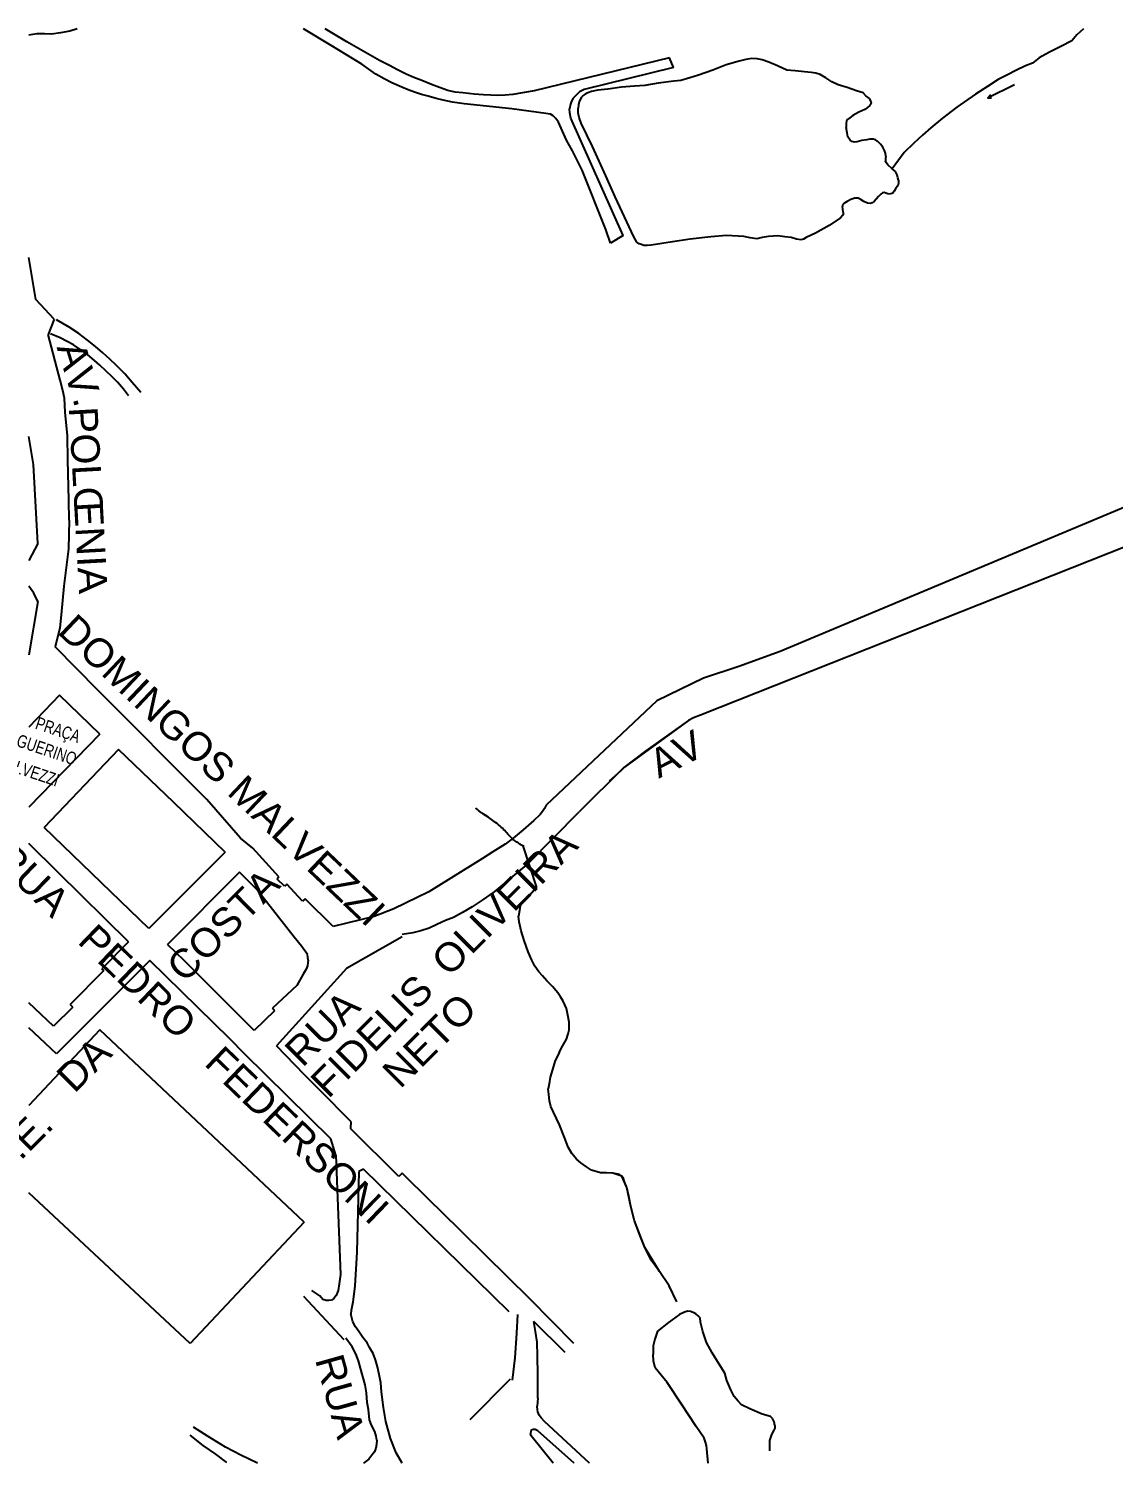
# Model space of a CAD drawing. Header units: millimetres. Extents: x 583 to 26013, y 350 to 21391.
# Drawn here: x 15091.2 to 15469.3, y 13384 to 13883.9 of the extents above; entities that cross this region are included whole.
import ezdxf
from ezdxf.enums import TextEntityAlignment as Align

# ---------------------------------------------------------------- set-up
doc = ezdxf.new("R2010")
doc.units = ezdxf.units.MM
for name, color, linetype in [('105-QUADRAS_ESTRADAS', 80, 'Continuous'), ('110-CERCA_DE_ARAME', 10, 'Continuous'), ('145-', 130, 'Continuous')]:
    doc.layers.add(name, color=color, linetype=linetype)
doc.styles.add('EU', font='arial.ttf', dxfattribs={"height": 10})

msp = doc.modelspace()

# ---------------------------------------------------------------- linework, layer by layer
at = {"color": 0, "linetype": 'Continuous'}
msp.add_line((15198.21551, 13491.40241), (15199.81551, 13449.80241), dxfattribs=at)
at = {"layer": '105-QUADRAS_ESTRADAS', "color": 0, "linetype": 'Continuous'}
for p, q in [((15196.61551, 13878.00241), (15186.91551, 13883.90241)), ((15202.11551, 13879.30241), (15194.51551, 13883.90241)), ((15207.31551, 13871.50241), (15196.61551, 13878.00241)), ((15213.51551, 13872.80241), (15202.11551, 13879.30241)), ((15216.91551, 13871.10241), (15213.51551, 13872.80241)), ((15314.51551, 13873.80241), (15267.41551, 13862.30241)), ((15315.91551, 13870.40241), (15314.51551, 13873.80241)), ((15212.21551, 13868.00241), (15207.31551, 13871.50241)), ((15215.11551, 13866.40241), (15212.21551, 13868.00241)), ((15219.71551, 13869.60241), (15216.91551, 13871.10241)), ((15222.71551, 13868.10241), (15219.71551, 13869.60241)), ((15225.41551, 13866.90241), (15222.71551, 13868.10241)), ((15315.91551, 13870.40241), (15284.81551, 13862.70241)), ((15217.71551, 13865.00241), (15215.11551, 13866.40241)), ((15221.21551, 13863.50241), (15217.71551, 13865.00241)), ((15223.41551, 13862.60241), (15221.21551, 13863.50241)), ((15225.71551, 13861.80241), (15223.41551, 13862.60241)), ((15228.21551, 13865.80241), (15225.41551, 13866.90241)), ((15231.61551, 13864.50241), (15228.21551, 13865.80241)), ((15234.41551, 13863.40241), (15231.61551, 13864.50241)), ((15237.31551, 13862.40241), (15234.41551, 13863.40241)), ((15239.81551, 13861.80241), (15237.31551, 13862.40241)), ((15267.41551, 13862.30241), (15259.91551, 13861.00241)), ((15284.81551, 13862.70241), (15283.21551, 13861.90241)), ((15228.11551, 13861.00241), (15225.71551, 13861.80241)), ((15230.41551, 13860.40241), (15228.11551, 13861.00241)), ((15233.21551, 13859.60241), (15230.41551, 13860.40241)), ((15235.61551, 13859.00241), (15233.21551, 13859.60241)), ((15238.91551, 13858.30241), (15235.61551, 13859.00241)), ((15243.01551, 13857.70241), (15238.91551, 13858.30241)), ((15242.51551, 13861.50241), (15239.81551, 13861.80241)), ((15246.41551, 13861.10241), (15242.51551, 13861.50241)), ((15259.61551, 13856.00241), (15243.01551, 13857.70241)), ((15249.71551, 13860.80241), (15246.41551, 13861.10241)), ((15252.31551, 13860.70241), (15249.71551, 13860.80241)), ((15254.61551, 13860.60241), (15252.31551, 13860.70241)), ((15257.31551, 13860.70241), (15254.61551, 13860.60241)), ((15259.91551, 13861.00241), (15257.31551, 13860.70241)), ((15280.01551, 13857.60241), (15279.71551, 13856.00241)), ((15280.41551, 13858.70241), (15280.01551, 13857.60241)), ((15281.01551, 13859.70241), (15280.41551, 13858.70241)), ((15282.11551, 13860.90241), (15281.01551, 13859.70241)), ((15283.21551, 13861.90241), (15282.11551, 13860.90241)), ((15271.41551, 13854.40241), (15259.61551, 13856.00241)), ((15273.11551, 13854.10241), (15271.41551, 13854.40241)), ((15274.01551, 13853.50241), (15273.11551, 13854.10241)), ((15274.91551, 13852.60241), (15274.01551, 13853.50241)), ((15275.81551, 13851.30241), (15274.91551, 13852.60241)), ((15279.81551, 13854.60241), (15279.71551, 13856.00241)), ((15280.11551, 13852.70241), (15279.81551, 13854.60241)), ((15298.41551, 13811.80241), (15280.11551, 13852.70241)), ((15278.61551, 13845.00241), (15275.81551, 13851.30241)), ((15280.71551, 13841.30241), (15278.61551, 13845.00241)), ((15284.11551, 13834.60241), (15280.71551, 13841.30241)), ((15292.41551, 13813.90241), (15284.11551, 13834.60241)), ((15294.01551, 13809.20241), (15292.41551, 13813.90241)), ((15298.41551, 13811.80241), (15294.01551, 13809.20241)), ((15105.31551, 13779.90241), (15100.91551, 13782.50241)), ((15102.11551, 13776.20241), (15098.81551, 13777.60241)), ((15108.61551, 13777.70241), (15105.31551, 13779.90241)), ((15111.61551, 13775.40241), (15108.61551, 13777.70241)), ((15104.61551, 13774.90241), (15102.11551, 13776.20241)), ((15106.81551, 13773.70241), (15104.61551, 13774.90241)), ((15109.31551, 13772.00241), (15106.81551, 13773.70241)), ((15114.41551, 13773.20241), (15111.61551, 13775.40241)), ((15117.01551, 13770.90241), (15114.41551, 13773.20241)), ((15111.81551, 13770.20241), (15109.31551, 13772.00241)), ((15114.11551, 13768.30241), (15111.81551, 13770.20241)), ((15116.01551, 13766.60241), (15114.11551, 13768.30241)), ((15119.61551, 13768.60241), (15117.01551, 13770.90241)), ((15121.71551, 13766.60241), (15119.61551, 13768.60241)), ((15118.11551, 13764.70241), (15116.01551, 13766.60241)), ((15120.31551, 13762.60241), (15118.11551, 13764.70241)), ((15122.11551, 13760.70241), (15120.31551, 13762.60241)), ((15124.71551, 13763.60241), (15121.71551, 13766.60241)), ((15127.21551, 13760.60241), (15124.71551, 13763.60241)), ((15124.21551, 13758.30241), (15122.11551, 13760.70241)), ((15126.01551, 13756.00241), (15124.21551, 13758.30241)), ((15130.21551, 13757.10241), (15127.21551, 13760.60241)), ((15091.21551, 13741.80241), (15091.21551, 13741.80241)), ((15492.81551, 13711.10241), (15325.31551, 13644.70241)), ((15091.21551, 13698.60241), (15091.21551, 13698.60241)), ((15091.21551, 13689.70241), (15091.21551, 13689.70241)), ((15092.91551, 13687.20241), (15091.21551, 13689.70241)), ((15094.31551, 13684.30241), (15091.21551, 13665.70241)), ((15094.31551, 13684.30241), (15092.91551, 13687.20241)), ((15091.21551, 13665.70241), (15091.21551, 13665.70241)), ((15153.31551, 13615.30241), (15115.31551, 13653.40241)), ((15101.91551, 13651.70241), (15091.21551, 13640.50241)), ((15115.91551, 13638.10241), (15101.91551, 13651.70241)), ((15321.21551, 13642.80241), (15298.82064, 13626.53704)), ((15321.21551, 13642.80241), (15319.51551, 13641.70241)), ((15322.91551, 13643.80241), (15321.21551, 13642.80241)), ((15325.31551, 13644.70241), (15322.91551, 13643.80241)), ((15091.21551, 13640.50241), (15091.21551, 13640.50241)), ((15115.91551, 13638.10241), (15091.21551, 13612.60241)), ((15319.51551, 13641.70241), (15306.31551, 13632.30241)), ((15122.51551, 13632.70241), (15096.61551, 13605.60241)), ((15141.81551, 13614.30241), (15122.51551, 13632.70241)), ((15306.31551, 13632.30241), (15298.61551, 13626.50241)), ((15298.61551, 13626.50241), (15283.06764, 13610.97504)), ((15295.50864, 13623.41104), (15293.56964, 13621.64604)), ((15297.58664, 13625.32904), (15295.50864, 13623.41104)), ((15298.82064, 13626.53704), (15297.58664, 13625.32904)), ((15091.21551, 13612.60241), (15091.21551, 13612.60241)), ((15159.61551, 13597.00241), (15141.81551, 13614.30241)), ((15165.01551, 13601.80241), (15153.31551, 13615.30241)), ((15271.51551, 13613.30241), (15271.01551, 13612.20241)), ((15267.21551, 13608.00241), (15263.51551, 13604.70241)), ((15265.41551, 13593.10241), (15283.06764, 13610.97504)), ((15269.41551, 13610.10241), (15267.21551, 13608.00241)), ((15270.31551, 13611.10241), (15269.41551, 13610.10241)), ((15271.01551, 13612.20241), (15270.31551, 13611.10241)), ((15133.01551, 13570.30241), (15096.61551, 13605.60241)), ((15263.51551, 13604.70241), (15260.11551, 13601.80241)), ((15091.21551, 13600.00241), (15091.21551, 13600.00241)), ((15101.41551, 13589.90241), (15091.21551, 13600.00241)), ((15169.31551, 13598.40241), (15165.01551, 13601.80241)), ((15178.41551, 13588.40241), (15169.31551, 13598.40241)), ((15257.21551, 13599.70241), (15253.01551, 13597.10241)), ((15260.11551, 13601.80241), (15257.21551, 13599.70241)), ((15159.61551, 13597.00241), (15133.01551, 13570.30241)), ((15249.41551, 13594.70241), (15230.71551, 13583.10241)), ((15253.01551, 13597.10241), (15249.41551, 13594.70241)), ((15265.41551, 13593.10241), (15253.41551, 13583.10241)), ((15126.01551, 13565.70241), (15101.41551, 13589.90241)), ((15164.71551, 13590.00241), (15139.51551, 13564.80241)), ((15170.71551, 13584.00241), (15164.71551, 13590.00241)), ((15178.41551, 13588.40241), (15177.81551, 13587.60241)), ((15180.31551, 13585.10241), (15177.81551, 13587.60241)), ((15183.71551, 13567.30241), (15170.71551, 13584.00241)), ((15181.11551, 13585.80241), (15180.31551, 13585.10241)), ((15186.61551, 13579.90241), (15181.11551, 13585.80241)), ((15253.41551, 13583.10241), (15249.21551, 13580.20241)), ((15187.51551, 13580.70241), (15186.61551, 13579.90241)), ((15197.31551, 13571.10241), (15187.51551, 13580.70241)), ((15245.81551, 13577.90241), (15242.41551, 13575.90241)), ((15249.21551, 13580.20241), (15245.81551, 13577.90241)), ((15236.51551, 13573.10241), (15233.41551, 13571.70241)), ((15239.31551, 13574.20241), (15236.51551, 13573.10241)), ((15242.41551, 13575.90241), (15239.31551, 13574.20241)), ((15186.21551, 13564.20241), (15183.71551, 13567.30241)), ((15221.31551, 13567.40241), (15202.01551, 13556.40241)), ((15225.11551, 13568.90241), (15221.31551, 13568.30241)), ((15227.81551, 13569.60241), (15225.11551, 13568.90241)), ((15230.81551, 13570.50241), (15227.81551, 13569.60241)), ((15233.41551, 13571.70241), (15230.81551, 13570.50241)), ((15126.01551, 13565.70241), (15116.61551, 13556.30241)), ((15145.31551, 13559.20241), (15139.51551, 13564.80241)), ((15188.41551, 13561.30241), (15186.21551, 13564.20241)), ((15133.41551, 13559.20241), (15120.71551, 13546.50241)), ((15161.31551, 13531.90241), (15133.41551, 13559.20241)), ((15153.81551, 13550.70241), (15145.31551, 13559.20241)), ((15188.31551, 13557.30241), (15187.91551, 13556.20241)), ((15188.51551, 13558.50241), (15188.31551, 13557.30241)), ((15188.51551, 13560.40241), (15188.41551, 13561.30241)), ((15188.61551, 13559.30241), (15188.51551, 13560.40241)), ((15188.61551, 13559.30241), (15188.51551, 13558.50241)), ((15117.31551, 13555.70241), (15105.61551, 13543.90241)), ((15117.31551, 13555.70241), (15116.61551, 13556.30241)), ((15202.01551, 13556.40241), (15177.51551, 13529.50241)), ((15186.81551, 13554.40241), (15184.61551, 13550.50241)), ((15187.91551, 13556.20241), (15186.81551, 13554.40241)), ((15169.81551, 13534.80241), (15153.81551, 13550.70241)), ((15184.61551, 13550.50241), (15176.11551, 13542.60241)), ((15091.21551, 13544.50241), (15091.21551, 13544.50241)), ((15099.81551, 13536.30241), (15091.21551, 13544.50241)), ((15106.51551, 13543.00241), (15099.81551, 13536.30241)), ((15118.51551, 13544.30241), (15100.91551, 13526.70241)), ((15106.51551, 13543.00241), (15105.61551, 13543.90241)), ((15120.71551, 13546.50241), (15118.51551, 13544.30241)), ((15176.81551, 13541.70241), (15176.11551, 13542.60241)), ((15176.81551, 13541.70241), (15169.81551, 13534.80241)), ((15095.01551, 13532.20241), (15091.21551, 13535.80241)), ((15100.91551, 13526.70241), (15095.01551, 13532.20241)), ((15166.41551, 13526.70241), (15161.31551, 13531.90241)), ((15187.31551, 13519.40241), (15177.51551, 13529.50241)), ((15192.61551, 13514.00241), (15187.31551, 13519.40241)), ((15203.41551, 13503.10241), (15192.61551, 13514.00241)), ((15203.41551, 13503.10241), (15203.31551, 13500.70241)), ((15220.21551, 13483.90241), (15203.31551, 13500.70241)), ((15206.31551, 13485.70241), (15205.51551, 13457.60241)), ((15207.91551, 13486.50241), (15206.31551, 13485.70241)), ((15258.71551, 13436.80241), (15207.91551, 13486.50241)), ((15221.41551, 13485.10241), (15220.21551, 13483.90241)), ((15231.31551, 13475.20241), (15221.41551, 13485.10241)), ((15234.81551, 13471.90241), (15231.31551, 13475.20241)), ((15265.91551, 13441.30241), (15234.81551, 13471.90241)), ((15205.51551, 13457.60241), (15204.81551, 13445.80241)), ((15199.81551, 13449.80241), (15199.41551, 13446.50241)), ((15192.61551, 13442.40241), (15189.91551, 13444.20241)), ((15193.71551, 13441.10241), (15192.61551, 13442.40241)), ((15198.31551, 13442.50241), (15197.51551, 13441.40241)), ((15199.01551, 13444.20241), (15198.31551, 13442.50241)), ((15199.41551, 13446.50241), (15199.01551, 13444.20241)), ((15204.81551, 13445.80241), (15204.21551, 13440.20241)), ((15201.11551, 13427.00241), (15187.11551, 13442.10241)), ((15194.91551, 13440.70241), (15193.71551, 13441.10241)), ((15195.81551, 13440.70241), (15194.91551, 13440.70241)), ((15196.71551, 13440.90241), (15195.81551, 13440.70241)), ((15197.51551, 13441.40241), (15196.71551, 13440.90241)), ((15203.81551, 13438.40241), (15203.61551, 13437.20241)), ((15204.21551, 13440.20241), (15203.81551, 13438.40241)), ((15281.21551, 13425.80241), (15265.91551, 13441.30241)), ((15203.61551, 13437.20241), (15203.51551, 13436.10241)), ((15203.81551, 13434.70241), (15203.51551, 13436.10241)), ((15204.21551, 13433.30241), (15203.81551, 13434.70241)), ((15205.11551, 13431.60241), (15204.21551, 13433.30241)), ((15261.61551, 13435.90241), (15261.21551, 13429.30241)), ((15267.81551, 13429.90241), (15267.21551, 13433.40241)), ((15278.21551, 13422.60241), (15267.21551, 13433.40241)), ((15203.91551, 13424.60241), (15201.71551, 13427.60241)), ((15206.21551, 13429.90241), (15205.11551, 13431.60241)), ((15207.61551, 13427.80241), (15206.21551, 13429.90241)), ((15209.11551, 13426.00241), (15207.61551, 13427.80241)), ((15261.21551, 13429.30241), (15260.61551, 13420.70241)), ((15268.41551, 13426.20241), (15267.81551, 13429.90241)), ((15205.21551, 13422.10241), (15203.91551, 13424.60241)), ((15210.01551, 13424.30241), (15209.11551, 13426.00241)), ((15211.21551, 13422.30241), (15210.01551, 13424.30241)), ((15268.51551, 13421.30241), (15268.41551, 13426.20241)), ((15206.11551, 13419.70241), (15205.21551, 13422.10241)), ((15206.81551, 13417.20241), (15206.11551, 13419.70241)), ((15212.11551, 13420.10241), (15211.21551, 13422.30241)), ((15212.81551, 13417.60241), (15212.11551, 13420.10241)), ((15213.31551, 13415.00241), (15212.81551, 13417.60241)), ((15260.61551, 13420.70241), (15259.71551, 13413.00241)), ((15268.61551, 13414.90241), (15268.51551, 13421.30241)), ((15207.61551, 13414.30241), (15206.81551, 13417.20241)), ((15208.51551, 13411.40241), (15207.61551, 13414.30241)), ((15213.91551, 13412.00241), (15213.31551, 13415.00241)), ((15259.01551, 13413.30241), (15244.91551, 13399.20241)), ((15268.61551, 13406.70241), (15268.61551, 13414.90241)), ((15208.91551, 13408.50241), (15208.51551, 13411.40241)), ((15209.21551, 13405.20241), (15208.91551, 13408.50241)), ((15214.21551, 13408.90241), (15213.91551, 13412.00241)), ((15214.91551, 13403.50241), (15214.21551, 13408.90241)), ((15209.61551, 13402.80241), (15209.21551, 13405.20241)), ((15210.01551, 13399.10241), (15209.61551, 13402.80241)), ((15215.71551, 13398.60241), (15214.91551, 13403.50241)), ((15268.61551, 13406.70241), (15268.41551, 13403.90241)), ((15268.51551, 13402.60241), (15268.41551, 13403.90241)), ((15268.61551, 13401.90241), (15268.51551, 13402.60241)), ((15210.71551, 13397.30241), (15210.01551, 13399.10241)), ((15217.31551, 13392.60241), (15215.71551, 13398.60241)), ((15269.11551, 13400.80241), (15268.61551, 13401.90241)), ((15269.81551, 13399.80241), (15269.11551, 13400.80241)), ((15271.01551, 13398.60241), (15269.81551, 13399.80241)), ((15286.71551, 13384.00241), (15271.01551, 13398.60241)), ((15152.01551, 13390.20241), (15147.41551, 13393.80241)), ((15153.71551, 13393.30241), (15148.61551, 13396.60241)), ((15159.81551, 13389.60241), (15153.71551, 13393.30241)), ((15211.81551, 13395.10241), (15210.71551, 13397.30241)), ((15212.31551, 13393.50241), (15211.81551, 13395.10241)), ((15212.51551, 13392.10241), (15212.31551, 13393.50241)), ((15219.31551, 13387.70241), (15217.31551, 13392.60241)), ((15266.21551, 13395.20241), (15266.11551, 13394.40241)), ((15266.31551, 13393.60241), (15266.11551, 13394.40241)), ((15266.41551, 13395.60241), (15266.21551, 13395.20241)), ((15274.01551, 13384.00241), (15266.31551, 13393.60241)), ((15267.01551, 13395.80241), (15266.41551, 13395.60241)), ((15267.71551, 13395.80241), (15267.01551, 13395.80241)), ((15268.61551, 13395.30241), (15267.71551, 13395.80241)), ((15281.31551, 13384.00241), (15268.61551, 13395.30241)), ((15156.41551, 13387.20241), (15152.01551, 13390.20241)), ((15165.11551, 13386.80241), (15159.81551, 13389.60241)), ((15211.71551, 13388.00241), (15210.81551, 13386.80241)), ((15212.21551, 13389.30241), (15211.71551, 13388.00241)), ((15212.41551, 13390.60241), (15212.21551, 13389.30241)), ((15212.51551, 13392.10241), (15212.41551, 13390.60241)), ((15221.41551, 13384.00241), (15219.31551, 13387.70241)), ((15160.21551, 13384.30241), (15156.41551, 13387.20241)), ((15161.31551, 13384.00241), (15161.31551, 13384.00241)), ((15170.91551, 13384.00241), (15165.11551, 13386.80241)), ((15170.91551, 13384.00241), (15170.91551, 13384.00241)), ((15209.71551, 13385.40241), (15207.91551, 13384.00241)), ((15207.91551, 13384.00241), (15207.91551, 13384.00241)), ((15210.81551, 13386.80241), (15209.71551, 13385.40241)), ((15221.41551, 13384.00241), (15221.41551, 13384.00241)), ((15274.01551, 13384.00241), (15274.01551, 13384.00241)), ((15281.31551, 13384.00241), (15281.31551, 13384.00241)), ((15286.71551, 13384.00241), (15286.71551, 13384.00241))]:
    msp.add_line(p, q, dxfattribs=at)
at = {"layer": '110-CERCA_DE_ARAME', "color": 0, "linetype": 'Continuous'}
for p, q in [((15091.21551, 13804.20241), (15091.21551, 13804.20241)), ((15093.71551, 13789.50241), (15091.21551, 13804.20241)), ((15100.01551, 13782.70241), (15093.71551, 13789.50241)), ((15100.01551, 13782.70241), (15098.01551, 13777.30241)), ((15102.11551, 13761.40241), (15098.01551, 13777.30241)), ((15103.11551, 13757.80241), (15102.11551, 13761.40241)), ((15103.61551, 13755.10241), (15103.11551, 13757.80241)), ((15103.91551, 13750.30241), (15103.61551, 13755.10241)), ((15104.71551, 13742.00241), (15103.91551, 13750.30241)), ((15092.21551, 13735.50241), (15091.21551, 13741.80241)), ((15104.81551, 13733.70241), (15104.71551, 13742.00241)), ((15092.81551, 13732.00241), (15092.21551, 13735.50241)), ((15105.11551, 13719.60241), (15104.81551, 13733.70241)), ((15094.31551, 13704.50241), (15092.81551, 13732.00241)), ((15492.61551, 13725.30241), (15353.11551, 13666.90241)), ((15105.31551, 13712.60241), (15105.11551, 13719.60241)), ((15105.31551, 13712.60241), (15105.01551, 13702.60241)), ((15094.31551, 13704.50241), (15091.21551, 13698.60241)), ((15105.01551, 13702.60241), (15103.41551, 13689.70241)), ((15103.41551, 13689.70241), (15102.51551, 13679.70241)), ((15102.51551, 13679.70241), (15102.01551, 13675.10241)), ((15102.01551, 13675.10241), (15100.41551, 13668.50241)), ((15115.31551, 13653.40241), (15100.41551, 13668.50241)), ((15353.11551, 13666.90241), (15338.71551, 13661.70241)), ((15326.41551, 13657.60241), (15310.11551, 13649.70241)), ((15338.71551, 13661.70241), (15326.41551, 13657.60241)), ((15310.11551, 13649.70241), (15271.51551, 13613.30241)), ((15230.71551, 13583.10241), (15218.41551, 13577.20241)), ((15211.61551, 13574.50241), (15197.31551, 13571.10241)), ((15218.41551, 13577.20241), (15211.61551, 13574.50241)), ((15116.01551, 13535.00241), (15091.21551, 13508.70241)), ((15187.21551, 13468.00241), (15116.01551, 13535.00241)), ((15196.51551, 13497.10241), (15166.41551, 13526.70241)), ((15091.21551, 13508.70241), (15091.21551, 13508.70241)), ((15198.21551, 13491.40241), (15196.51551, 13497.10241)), ((15091.21551, 13478.20241), (15091.21551, 13478.20241)), ((15147.51551, 13425.70241), (15091.21551, 13478.20241)), ((15187.21551, 13468.00241), (15147.51551, 13425.70241))]:
    msp.add_line(p, q, dxfattribs=at)
at = {"layer": '145-', "color": 0, "linetype": 'Continuous'}
for p, q in [((15102.31551, 13882.40241), (15099.11551, 13882.00241)), ((15105.51551, 13883.00241), (15102.31551, 13882.40241)), ((15108.11551, 13883.90241), (15105.51551, 13883.00241)), ((15458.91551, 13883.90241), (15456.61551, 13881.80241)), ((15094.01551, 13882.10241), (15091.21551, 13881.60241)), ((15096.71551, 13882.10241), (15094.01551, 13882.10241)), ((15099.11551, 13882.00241), (15096.71551, 13882.10241)), ((15451.01551, 13877.70241), (15447.01551, 13875.70241)), ((15454.81551, 13879.70241), (15451.01551, 13877.70241)), ((15456.61551, 13881.80241), (15454.81551, 13879.70241)), ((15338.81551, 13872.60241), (15334.31551, 13871.30241)), ((15341.21551, 13873.20241), (15338.81551, 13872.60241)), ((15343.31551, 13873.50241), (15341.21551, 13873.20241)), ((15345.11551, 13873.40241), (15343.31551, 13873.50241)), ((15346.91551, 13873.00241), (15345.11551, 13873.40241)), ((15349.21551, 13872.20241), (15346.91551, 13873.00241)), ((15443.41551, 13873.80241), (15441.11551, 13871.90241)), ((15447.01551, 13875.70241), (15443.41551, 13873.80241)), ((15324.71551, 13867.70241), (15321.61551, 13866.80241)), ((15329.71551, 13869.50241), (15324.71551, 13867.70241)), ((15334.31551, 13871.30241), (15329.71551, 13869.50241)), ((15352.21551, 13870.90241), (15349.21551, 13872.20241)), ((15355.51551, 13869.50241), (15352.21551, 13870.90241)), ((15358.41551, 13869.20241), (15355.51551, 13869.50241)), ((15361.61551, 13868.90241), (15358.41551, 13869.20241)), ((15363.91551, 13868.60241), (15361.61551, 13868.90241)), ((15365.61551, 13868.40241), (15363.91551, 13868.60241)), ((15367.11551, 13867.90241), (15365.61551, 13868.40241)), ((15369.11551, 13866.80241), (15367.11551, 13867.90241)), ((15432.11551, 13867.70241), (15429.11551, 13866.20241)), ((15435.51551, 13869.40241), (15432.11551, 13867.70241)), ((15438.61551, 13871.00241), (15435.51551, 13869.40241)), ((15441.11551, 13871.90241), (15438.61551, 13871.00241)), ((15289.61551, 13862.50241), (15287.31551, 13862.00241)), ((15293.11551, 13862.80241), (15289.61551, 13862.50241)), ((15297.81551, 13863.50241), (15293.11551, 13862.80241)), ((15302.31551, 13863.90241), (15297.81551, 13863.50241)), ((15306.01551, 13864.10241), (15302.31551, 13863.90241)), ((15310.61551, 13864.90241), (15306.01551, 13864.10241)), ((15316.01551, 13865.60241), (15310.61551, 13864.90241)), ((15318.51551, 13865.90241), (15316.01551, 13865.60241)), ((15321.61551, 13866.80241), (15318.51551, 13865.90241)), ((15371.11551, 13865.40241), (15369.11551, 13866.80241)), ((15373.31551, 13864.30241), (15371.11551, 13865.40241)), ((15376.51551, 13863.40241), (15373.31551, 13864.30241)), ((15379.71551, 13862.20241), (15376.51551, 13863.40241)), ((15425.41551, 13863.80241), (15421.21551, 13861.10241)), ((15429.11551, 13866.20241), (15425.41551, 13863.80241)), ((15434.81551, 13864.30241), (15425.41551, 13859.70241)), ((15282.81551, 13857.40241), (15282.71551, 13856.20241)), ((15283.01551, 13858.40241), (15282.81551, 13857.40241)), ((15283.41551, 13859.20241), (15283.01551, 13858.40241)), ((15283.91551, 13860.00241), (15283.41551, 13859.20241)), ((15284.41551, 13860.60241), (15283.91551, 13860.00241)), ((15285.21551, 13861.10241), (15284.41551, 13860.60241)), ((15286.11551, 13861.60241), (15285.21551, 13861.10241)), ((15287.31551, 13862.00241), (15286.11551, 13861.60241)), ((15382.01551, 13861.50241), (15379.71551, 13862.20241)), ((15383.01551, 13860.50241), (15382.01551, 13861.50241)), ((15384.31551, 13859.60241), (15383.01551, 13860.50241)), ((15384.71551, 13858.80241), (15384.31551, 13859.60241)), ((15384.71551, 13857.60241), (15384.41551, 13857.10241)), ((15384.81551, 13858.20241), (15384.71551, 13858.80241)), ((15384.81551, 13858.20241), (15384.71551, 13857.60241)), ((15421.21551, 13861.10241), (15414.71551, 13856.50241)), ((15426.41551, 13860.90241), (15425.41551, 13859.70241)), ((15426.81551, 13859.70241), (15425.41551, 13859.70241)), ((15282.71551, 13854.60241), (15282.71551, 13856.20241)), ((15283.01551, 13852.90241), (15282.71551, 13854.60241)), ((15283.71551, 13851.00241), (15283.01551, 13852.90241)), ((15377.41551, 13852.80241), (15376.61551, 13852.20241)), ((15378.41551, 13853.70241), (15377.41551, 13852.80241)), ((15380.61551, 13854.80241), (15378.41551, 13853.70241)), ((15382.61551, 13855.70241), (15380.61551, 13854.80241)), ((15383.61551, 13856.40241), (15382.61551, 13855.70241)), ((15384.41551, 13857.10241), (15383.61551, 13856.40241)), ((15409.71551, 13852.70241), (15405.61551, 13849.30241)), ((15414.71551, 13856.50241), (15409.71551, 13852.70241)), ((15287.71551, 13842.90241), (15283.71551, 13851.00241)), ((15376.21551, 13851.80241), (15376.11551, 13850.90241)), ((15376.11551, 13850.90241), (15376.11551, 13849.50241)), ((15376.51551, 13847.60241), (15376.11551, 13849.50241)), ((15376.61551, 13852.20241), (15376.21551, 13851.80241)), ((15376.71551, 13846.20241), (15376.51551, 13847.60241)), ((15405.61551, 13849.30241), (15402.71551, 13846.80241)), ((15292.41551, 13832.60241), (15287.71551, 13842.90241)), ((15377.51551, 13845.10241), (15376.71551, 13846.20241)), ((15378.11551, 13844.60241), (15377.51551, 13845.10241)), ((15378.91551, 13844.40241), (15378.11551, 13844.60241)), ((15380.01551, 13844.50241), (15378.91551, 13844.40241)), ((15381.61551, 13844.90241), (15380.01551, 13844.50241)), ((15383.31551, 13845.20241), (15381.61551, 13844.90241)), ((15384.41551, 13845.40241), (15383.31551, 13845.20241)), ((15385.51551, 13845.40241), (15384.41551, 13845.40241)), ((15386.41551, 13845.20241), (15385.51551, 13845.40241)), ((15387.21551, 13844.60241), (15386.41551, 13845.20241)), ((15388.11551, 13843.70241), (15387.21551, 13844.60241)), ((15388.91551, 13842.60241), (15388.11551, 13843.70241)), ((15389.51551, 13841.50241), (15388.91551, 13842.60241)), ((15399.71551, 13844.00241), (15396.31551, 13840.80241)), ((15402.71551, 13846.80241), (15399.71551, 13844.00241)), ((15389.81551, 13840.50241), (15389.51551, 13841.50241)), ((15390.01551, 13839.50241), (15389.81551, 13840.50241)), ((15390.01551, 13839.50241), (15389.91551, 13838.70241)), ((15389.91551, 13838.70241), (15389.91551, 13837.80241)), ((15390.11551, 13837.30241), (15389.91551, 13837.80241)), ((15390.61551, 13836.50241), (15390.11551, 13837.30241)), ((15396.31551, 13840.80241), (15392.21551, 13835.10241)), ((15295.61551, 13825.30241), (15292.41551, 13832.60241)), ((15392.21551, 13835.10241), (15390.61551, 13836.50241)), ((15393.31551, 13834.10241), (15392.21551, 13835.10241)), ((15393.91551, 13833.00241), (15393.31551, 13834.10241)), ((15394.21551, 13831.90241), (15393.91551, 13833.00241)), ((15392.91551, 13827.30241), (15392.41551, 13826.60241)), ((15393.41551, 13828.30241), (15392.91551, 13827.30241)), ((15394.11551, 13829.20241), (15393.41551, 13828.30241)), ((15394.41551, 13830.10241), (15394.11551, 13829.20241)), ((15394.41551, 13831.10241), (15394.21551, 13831.90241)), ((15394.41551, 13831.10241), (15394.41551, 13830.10241)), ((15302.11551, 13811.40241), (15295.61551, 13825.30241)), ((15374.91551, 13822.50241), (15374.81551, 13821.90241)), ((15375.31551, 13823.00241), (15374.91551, 13822.50241)), ((15376.51551, 13823.70241), (15375.31551, 13823.00241)), ((15377.81551, 13824.40241), (15376.51551, 13823.70241)), ((15379.21551, 13824.80241), (15377.81551, 13824.40241)), ((15380.31551, 13824.80241), (15379.21551, 13824.80241)), ((15381.01551, 13824.50241), (15380.31551, 13824.80241)), ((15382.31551, 13823.70241), (15381.01551, 13824.50241)), ((15383.61551, 13823.10241), (15382.31551, 13823.70241)), ((15384.61551, 13823.00241), (15383.61551, 13823.10241)), ((15385.21551, 13823.20241), (15384.61551, 13823.00241)), ((15385.91551, 13823.70241), (15385.21551, 13823.20241)), ((15387.41551, 13825.40241), (15385.91551, 13823.70241)), ((15388.21551, 13826.20241), (15387.41551, 13825.40241)), ((15388.81551, 13826.70241), (15388.21551, 13826.20241)), ((15389.41551, 13826.80241), (15388.81551, 13826.70241)), ((15390.01551, 13826.60241), (15389.41551, 13826.80241)), ((15390.61551, 13826.30241), (15390.01551, 13826.60241)), ((15391.21551, 13826.20241), (15390.61551, 13826.30241)), ((15391.71551, 13826.30241), (15391.21551, 13826.20241)), ((15392.41551, 13826.60241), (15391.71551, 13826.30241)), ((15374.21551, 13818.00241), (15370.21551, 13815.30241)), ((15375.01551, 13818.90241), (15374.21551, 13818.00241)), ((15375.01551, 13821.00241), (15374.81551, 13821.90241)), ((15375.11551, 13820.10241), (15375.01551, 13821.00241)), ((15375.21551, 13819.60241), (15375.01551, 13818.90241)), ((15375.21551, 13819.60241), (15375.11551, 13820.10241)), ((15365.41551, 13812.60241), (15362.21551, 13811.10241)), ((15370.21551, 13815.30241), (15365.41551, 13812.60241)), ((15303.11551, 13809.50241), (15302.11551, 13811.40241)), ((15304.01551, 13808.90241), (15303.11551, 13809.50241)), ((15304.81551, 13808.70241), (15304.01551, 13808.90241)), ((15305.61551, 13808.30241), (15304.81551, 13808.70241)), ((15306.81551, 13808.30241), (15305.61551, 13808.30241)), ((15308.21551, 13808.50241), (15306.81551, 13808.30241)), ((15315.61551, 13809.60241), (15308.21551, 13808.50241)), ((15321.71551, 13810.60241), (15315.61551, 13809.60241)), ((15329.01551, 13811.40241), (15321.71551, 13810.60241)), ((15334.41551, 13811.80241), (15329.01551, 13811.40241)), ((15340.41551, 13811.50241), (15334.41551, 13811.80241)), ((15342.71551, 13811.00241), (15340.41551, 13811.50241)), ((15345.01551, 13810.70241), (15342.71551, 13811.00241)), ((15346.81551, 13811.10241), (15345.01551, 13810.70241)), ((15349.11551, 13811.50241), (15346.81551, 13811.10241)), ((15352.31551, 13811.70241), (15349.11551, 13811.50241)), ((15354.81551, 13811.40241), (15352.31551, 13811.70241)), ((15356.91551, 13811.10241), (15354.81551, 13811.40241)), ((15358.81551, 13810.60241), (15356.91551, 13811.10241)), ((15360.31551, 13810.30241), (15358.81551, 13810.60241)), ((15361.31551, 13810.60241), (15360.31551, 13810.30241)), ((15362.21551, 13811.10241), (15361.31551, 13810.60241)), ((15247.57816, 13611.84316), (15247.07382, 13612.31372)), ((15248.51697, 13610.93727), (15247.07382, 13612.31372)), ((15248.01517, 13611.45574), (15247.57816, 13611.84316)), ((15248.39439, 13611.13938), (15248.01517, 13611.45574)), ((15248.72538, 13610.88197), (15248.39439, 13611.13938)), ((15249.01767, 13610.67141), (15248.72538, 13610.88197)), ((15249.28082, 13610.49561), (15249.01767, 13610.67141)), ((15249.52436, 13610.34247), (15249.28082, 13610.49561)), ((15249.75784, 13610.19989), (15249.52436, 13610.34247)), ((15249.99016, 13610.05712), (15249.75784, 13610.19989)), ((15251.60003, 13609.03647), (15249.76331, 13610.21628)), ((15250.22753, 13609.90878), (15249.99016, 13610.05712)), ((15250.47554, 13609.75084), (15250.22753, 13609.90878)), ((15250.73975, 13609.57927), (15250.47554, 13609.75084)), ((15251.02574, 13609.39002), (15250.73975, 13609.57927)), ((15251.33909, 13609.17908), (15251.02574, 13609.39002)), ((15251.68537, 13608.94241), (15251.33909, 13609.17908)), ((15252.07014, 13608.67597), (15251.68537, 13608.94241)), ((15252.49644, 13608.37714), (15252.07014, 13608.67597)), ((15252.95707, 13608.04886), (15252.49644, 13608.37714)), ((15253.4423, 13607.69549), (15252.95707, 13608.04886)), ((15253.94239, 13607.32138), (15253.4423, 13607.69549)), ((15254.44761, 13606.93088), (15253.94239, 13607.32138)), ((15254.94822, 13606.52835), (15254.44761, 13606.93088)), ((15255.43447, 13606.11814), (15254.94822, 13606.52835)), ((15255.89664, 13605.7046), (15255.43447, 13606.11814)), ((15256.32764, 13605.29151), (15255.89664, 13605.7046)), ((15256.73096, 13604.88034), (15256.32764, 13605.29151)), ((15257.11275, 13604.47198), (15256.73096, 13604.88034)), ((15257.47918, 13604.06734), (15257.11275, 13604.47198)), ((15257.83638, 13603.66731), (15257.47918, 13604.06734)), ((15258.1905, 13603.27278), (15257.83638, 13603.66731)), ((15258.5477, 13602.88465), (15258.1905, 13603.27278)), ((15258.91412, 13602.50382), (15258.5477, 13602.88465)), ((15259.29449, 13602.13134), (15258.91412, 13602.50382)), ((15259.68779, 13601.76883), (15259.29449, 13602.13134)), ((15260.0916, 13601.41811), (15259.68779, 13601.76883)), ((15260.50349, 13601.08096), (15260.0916, 13601.41811)), ((15260.92101, 13600.75916), (15260.50349, 13601.08096)), ((15261.34173, 13600.45452), (15260.92101, 13600.75916)), ((15261.76322, 13600.16883), (15261.34173, 13600.45452)), ((15262.18305, 13599.90388), (15261.76322, 13600.16883)), ((15262.59957, 13599.66033), (15262.18305, 13599.90388)), ((15263.01435, 13599.43435), (15262.59957, 13599.66033)), ((15263.42973, 13599.22099), (15263.01435, 13599.43435)), ((15263.42973, 13599.22099), (15268.21551, 13584.60241)), ((15263.84808, 13599.01527), (15263.42973, 13599.22099)), ((15268.21551, 13584.60241), (15265.81551, 13582.00241)), ((15262.51551, 13578.30241), (15262.21551, 13576.60241)), ((15263.11551, 13579.50241), (15262.51551, 13578.30241)), ((15264.11551, 13580.70241), (15263.11551, 13579.50241)), ((15265.81551, 13582.00241), (15264.11551, 13580.70241)), ((15262.21551, 13576.60241), (15261.91551, 13574.60241)), ((15262.11551, 13572.70241), (15261.91551, 13574.60241)), ((15262.81551, 13569.60241), (15262.11551, 13572.70241)), ((15263.91551, 13566.20241), (15262.81551, 13569.60241)), ((15265.31551, 13562.20241), (15263.91551, 13566.20241)), ((15266.51551, 13559.30241), (15265.31551, 13562.20241)), ((15267.61551, 13557.20241), (15266.51551, 13559.30241)), ((15269.01551, 13555.20241), (15267.61551, 13557.20241)), ((15270.31551, 13553.90241), (15269.01551, 13555.20241)), ((15271.81551, 13552.10241), (15270.31551, 13553.90241)), ((15273.71551, 13550.20241), (15271.81551, 13552.10241)), ((15275.61551, 13547.90241), (15273.71551, 13550.20241)), ((15276.61551, 13546.50241), (15275.61551, 13547.90241)), ((15277.51551, 13545.00241), (15276.61551, 13546.50241)), ((15278.61551, 13542.50241), (15277.51551, 13545.00241)), ((15279.11551, 13540.10241), (15278.61551, 13542.50241)), ((15279.61551, 13537.70241), (15279.11551, 13540.10241)), ((15279.11551, 13540.10241), (15279.11551, 13540.10241)), ((15279.61551, 13535.10241), (15279.61551, 13537.70241)), ((15278.61551, 13531.80241), (15279.21551, 13533.70241)), ((15279.21551, 13533.70241), (15279.61551, 13535.10241)), ((15279.61551, 13535.10241), (15279.61551, 13535.10241)), ((15276.11551, 13527.10241), (15277.21551, 13529.40241)), ((15277.21551, 13529.40241), (15278.61551, 13531.80241)), ((15274.61551, 13524.00241), (15273.71551, 13521.20241)), ((15276.11551, 13527.10241), (15274.61551, 13524.00241)), ((15273.01551, 13518.50241), (15272.61551, 13516.20241)), ((15273.71551, 13521.20241), (15273.01551, 13518.50241)), ((15272.61551, 13516.20241), (15272.31551, 13514.50241)), ((15272.51551, 13512.50241), (15272.31551, 13514.50241)), ((15272.71551, 13510.30241), (15272.51551, 13512.50241)), ((15273.21551, 13508.30241), (15272.71551, 13510.30241)), ((15274.11551, 13506.30241), (15273.21551, 13508.30241)), ((15276.21551, 13501.90241), (15274.11551, 13506.30241)), ((15277.91551, 13497.50241), (15276.21551, 13501.90241)), ((15276.21551, 13501.90241), (15276.21551, 13501.90241)), ((15279.21551, 13494.20241), (15277.91551, 13497.50241)), ((15277.91551, 13497.50241), (15277.91551, 13497.50241)), ((15280.51551, 13492.00241), (15279.21551, 13494.20241)), ((15282.11551, 13490.00241), (15280.51551, 13492.00241)), ((15283.61551, 13488.70241), (15282.11551, 13490.00241)), ((15285.61551, 13487.30241), (15283.61551, 13488.70241)), ((15287.41551, 13486.20241), (15285.61551, 13487.30241)), ((15285.61551, 13487.30241), (15285.61551, 13487.30241)), ((15290.51551, 13485.20241), (15287.41551, 13486.20241)), ((15292.61551, 13485.20241), (15290.51551, 13485.20241)), ((15294.81551, 13485.10241), (15292.61551, 13485.20241)), ((15296.51551, 13484.80241), (15294.81551, 13485.10241)), ((15297.91551, 13484.00241), (15294.81551, 13485.10241)), ((15297.21551, 13484.50241), (15296.51551, 13484.80241)), ((15297.91551, 13484.00241), (15297.21551, 13484.50241)), ((15298.51551, 13483.20241), (15297.91551, 13484.00241)), ((15299.71551, 13480.10241), (15297.91551, 13484.00241)), ((15298.91551, 13482.10241), (15298.51551, 13483.20241)), ((15299.71551, 13480.10241), (15298.91551, 13482.10241)), ((15300.41551, 13477.10241), (15299.71551, 13480.10241)), ((15301.11551, 13473.50241), (15299.71551, 13480.10241)), ((15301.11551, 13473.50241), (15300.41551, 13477.10241)), ((15302.41551, 13468.50241), (15301.11551, 13473.50241)), ((15304.11551, 13463.80241), (15302.41551, 13468.50241)), ((15305.91551, 13459.20241), (15302.41551, 13468.50241)), ((15305.91551, 13459.20241), (15304.11551, 13463.80241)), ((15308.21551, 13454.80241), (15305.91551, 13459.20241)), ((15311.01551, 13450.80241), (15305.91551, 13459.20241)), ((15311.01551, 13450.80241), (15308.21551, 13454.80241)), ((15314.41551, 13445.90241), (15311.01551, 13450.80241)), ((15317.11551, 13440.30241), (15314.41551, 13445.90241)), ((15314.21551, 13433.10241), (15310.41551, 13430.10241)), ((15318.01551, 13435.90241), (15314.21551, 13433.10241)), ((15319.81551, 13436.70241), (15318.01551, 13435.90241)), ((15320.91551, 13437.00241), (15319.81551, 13436.70241)), ((15321.91551, 13436.90241), (15320.91551, 13437.00241)), ((15322.81551, 13436.50241), (15321.91551, 13436.90241)), ((15323.71551, 13436.10241), (15322.81551, 13436.50241)), ((15324.51551, 13435.40241), (15323.71551, 13436.10241)), ((15325.21551, 13434.70241), (15324.51551, 13435.40241)), ((15325.31551, 13433.20241), (15325.21551, 13434.70241)), ((15326.21551, 13429.90241), (15325.31551, 13433.20241)), ((15310.41551, 13430.10241), (15309.41551, 13427.20241)), ((15327.51551, 13426.10241), (15326.21551, 13429.90241)), ((15308.91551, 13424.90241), (15308.81551, 13421.90241)), ((15309.41551, 13427.20241), (15308.91551, 13424.90241)), ((15329.41551, 13422.50241), (15327.51551, 13426.10241)), ((15331.91551, 13418.60241), (15329.41551, 13422.50241)), ((15309.01551, 13419.70241), (15308.81551, 13421.90241)), ((15309.61551, 13417.30241), (15309.01551, 13419.70241)), ((15333.81551, 13415.40241), (15331.91551, 13418.60241)), ((15313.71551, 13412.10241), (15309.61551, 13417.30241)), ((15334.51551, 13412.90241), (15333.81551, 13415.40241)), ((15335.91551, 13409.60241), (15334.51551, 13412.90241)), ((15318.71551, 13404.60241), (15313.71551, 13412.10241)), ((15337.11551, 13407.30241), (15335.91551, 13409.60241)), ((15323.81551, 13396.80241), (15318.71551, 13404.60241)), ((15338.51551, 13405.60241), (15337.11551, 13407.30241)), ((15339.71551, 13404.40241), (15338.51551, 13405.60241)), ((15342.51551, 13403.00241), (15339.71551, 13404.40241)), ((15346.91551, 13401.10241), (15342.51551, 13403.00241)), ((15349.81551, 13400.30241), (15346.91551, 13401.10241)), ((15350.51551, 13399.60241), (15349.81551, 13400.30241)), ((15351.01551, 13398.50241), (15350.51551, 13399.60241)), ((15351.31551, 13397.20241), (15351.01551, 13398.50241)), ((15326.61551, 13392.80241), (15323.81551, 13396.80241)), ((15327.11551, 13391.40241), (15326.61551, 13392.80241)), ((15350.11551, 13394.00241), (15349.41551, 13391.90241)), ((15350.91551, 13395.60241), (15350.11551, 13394.00241)), ((15351.31551, 13396.30241), (15350.91551, 13395.60241)), ((15351.31551, 13397.20241), (15351.31551, 13396.30241)), ((15327.41551, 13390.20241), (15327.11551, 13391.40241)), ((15327.61551, 13389.10241), (15327.41551, 13390.20241)), ((15328.01551, 13384.00241), (15327.61551, 13389.10241)), ((15349.41551, 13391.90241), (15349.41551, 13388.30241))]:
    msp.add_line(p, q, dxfattribs=at)

# ---------------------------------------------------------------- texts
at = {"color": 0, "linetype": 'Continuous', "lineweight": 20, "style": 'EU'}
for s, rotation, p in [('AV.', 287.1317543, (15110.40351, 13775.87767)), ('POLŒNIA', 273.1522724, (15115.13749, 13752.47109)), ('OLIVEIRA', 45, (15230.68581, 13560.25949)), ('FIDELIS', 45, (15188.55192, 13517.845)), ('RUA', 45, (15179.55503, 13528.68772)), ('NETO', 45, (15213.60258, 13521.25737))]:
    msp.add_text(s, height=10, rotation=rotation, dxfattribs=at).set_placement(p, align=Align.TOP_LEFT)
for s, rotation, p in [('DOMINGOS MALVEZZI', 316.4983017, (15100.8225, 13673.46432)), ('AV', 26.9121282, (15310.82269, 13622.55356)), ('RUA   PEDRO   FEDERSONI', 316.0789858, (15078.19809, 13594.07595)), ('  DA         COSTA', 45, (15101.56718, 13507.1529)), ('RUA         J .E.', 45, (15035.07943, 13436.04309)), ('RUA', 285.7474391, (15190.91726, 13420.18938))]:
    msp.add_text(s, height=10, rotation=rotation, dxfattribs=at).set_placement(p)
at = {"lineweight": 25, "style": 'EU', "width": 0.75}
for s, p in [('PRAÇA', (15094.56755, 13644.20419)), ('GUERINO', (15087.96134, 13638.17398)), ('MALVEZZI', (15080.84185, 13631.11143))]:
    msp.add_text(s, height=4.4, rotation=341.4630739, dxfattribs=at).set_placement(p, align=Align.TOP_LEFT)

doc.saveas('drawing.dxf')
